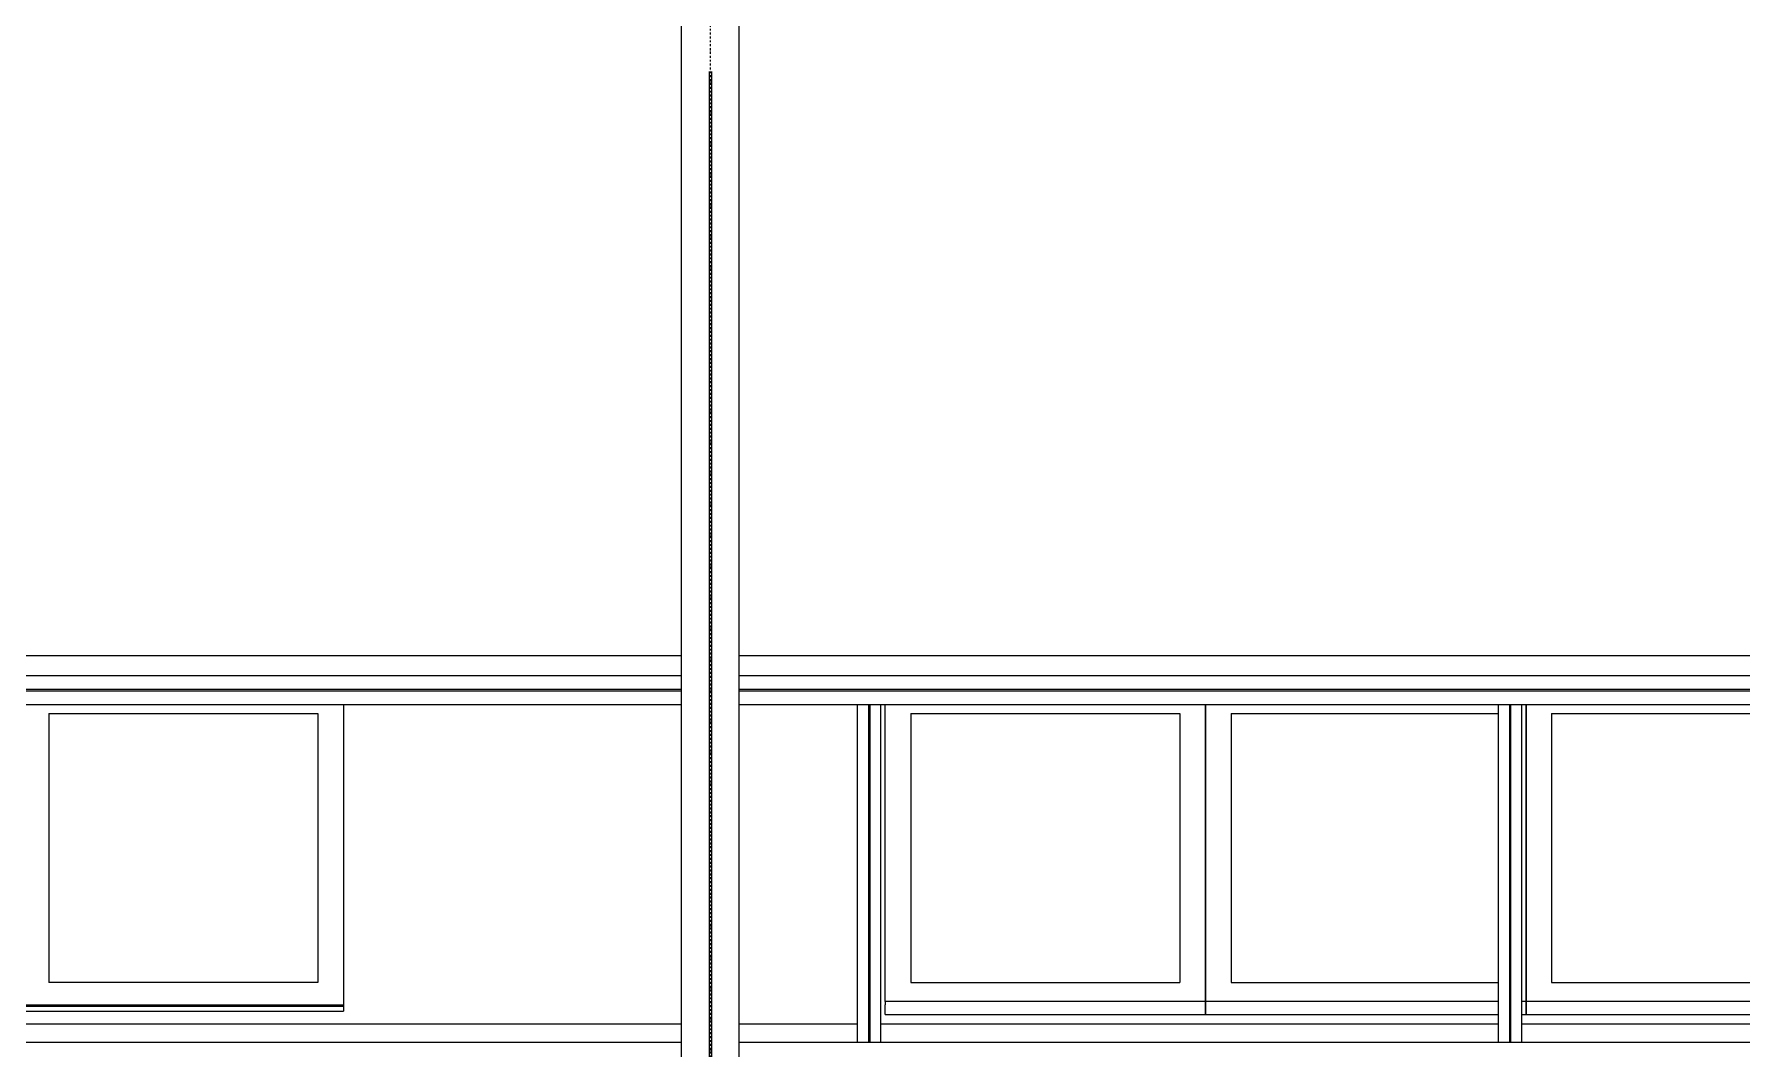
# Model space of a CAD drawing. Header units: millimetres. Extents: x 180139 to 245212, y -4005 to 9345.
# Drawn here: x 216040 to 221369, y 473 to 3641 of the extents above; entities that cross this region are included whole.
import ezdxf

# ---------------------------------------------------------------- set-up
doc = ezdxf.new("R2010")
doc.units = ezdxf.units.MM
doc.linetypes.add('1_Čerchovaná 6_0mm', pattern=[12, 6, -3, 0, -3])
for name, color, linetype, lineweight in [('A-GENM', 7, 'Continuous', 9), ('A-GLAZ', 7, 'Continuous', 9), ('A-WALL', 7, 'Continuous', 9), ('S-BEAM', 7, 'Continuous', 9), ('S-COLS', 7, 'Continuous', 9)]:
    doc.layers.add(name, color=color, linetype=linetype, lineweight=lineweight)
doc.layers.add('S-GRID-1', color=9, linetype='1_Čerchovaná 6_0mm', lineweight=25, true_color=0x808080)

# ---------------------------------------------------------------- blocks, each defined once
blk = doc.blocks.new('Sloup IPE - IPE400-805084-B')
at = {"layer": 'S-COLS'}
for p, q in [((-146994.7, 3525), (-146994.7, -738)), ((-146986.1, -738), (-146986.1, 3525))]:
    blk.add_line(p, q, dxfattribs=at)
blk = doc.blocks.new('Sloup IPE - 387893-B')
at = {"layer": 'S-COLS'}
for p, q in [((-147080.4, -738), (-147080.4, 4185.3)), ((-146900.4, -738), (-146900.4, 4185.3)), ((-146900.4, -738), (-147080.4, -738))]:
    blk.add_line(p, q, dxfattribs=at)
blk = doc.blocks.new('OKNO_1k - Okno Hala 1000x1000-586513-B')
at = {"layer": 'A-GENM'}
for p, q in [((-143445.4, 620), (-144445.4, 620)), ((-144445.4, 620), (-144445.4, 610)), ((-144445.4, 580), (-144445.4, 610)), ((-143445.4, 610), (-143445.4, 620)), ((-143445.4, 610), (-143445.4, 580)), ((-144445.4, 580), (-143445.4, 580))]:
    blk.add_line(p, q, dxfattribs=at)
at = {"layer": 'A-GLAZ'}
for p, q in [((-144445.4, 1548), (-144445.4, 620)), ((-143445.4, 620), (-143445.4, 1548)), ((-144365.4, 1520), (-144365.4, 680)), ((-144365.4, 1520), (-143525.4, 1520)), ((-143525.4, 1520), (-143525.4, 680)), ((-144365.4, 680), (-143525.4, 680))]:
    blk.add_line(p, q, dxfattribs=at)
blk = doc.blocks.new('IPE - IPE180-485027-B')
at = {"layer": 'S-BEAM'}
for p, q in [((-151467.1, 1596.1), (-147080.4, 1596.1)), ((-151467.1, 1590.8), (-147080.4, 1590.8)), ((-146900.4, 1596.1), (-142525.1, 1596.1)), ((-146900.4, 1590.8), (-142525.1, 1590.8))]:
    blk.add_line(p, q, dxfattribs=at)
blk = doc.blocks.new('IPE - 486716-B')
at = {"layer": 'S-BEAM'}
for p, q in [((-152999.2, 1639), (-147080.4, 1639)), ((-146900.4, 1639), (-140982.9, 1639)), ((-152999.2, 1548), (-147080.4, 1548)), ((-146900.4, 1548), (-140982.9, 1548))]:
    blk.add_line(p, q, dxfattribs=at)
blk = doc.blocks.new('IPE - 489591-B')
at = {"layer": 'S-BEAM'}
for p, q in [((-150054.2, 494), (-147080.4, 494)), ((-146900.4, 494), (-140982.9, 494))]:
    blk.add_line(p, q, dxfattribs=at)
blk = doc.blocks.new('OKNO_1k - Okno Hala 1000x1000-V29-B')
at = {"layer": 'A-GENM'}
for p, q in [((-144531.3, 620), (-145445.4, 620)), ((-145445.4, 620), (-145445.4, 610)), ((-145445.4, 580), (-145445.4, 610)), ((-144445.4, 620), (-144458.3, 620)), ((-144445.4, 610), (-144445.4, 620)), ((-144445.4, 610), (-144445.4, 580)), ((-145445.4, 580), (-144531.3, 580)), ((-144458.3, 580), (-144445.4, 580))]:
    blk.add_line(p, q, dxfattribs=at)
at = {"layer": 'A-GLAZ'}
for p, q in [((-145445.4, 1548), (-145445.4, 620)), ((-144445.4, 620), (-144445.4, 1548)), ((-145365.4, 1520), (-145365.4, 680)), ((-145365.4, 1520), (-144531.3, 1520)), ((-145365.4, 680), (-144531.3, 680))]:
    blk.add_line(p, q, dxfattribs=at)
blk = doc.blocks.new('Sloup IPE - IPE140-V30-B')
at = {"layer": 'S-COLS'}
for p, q in [((-144497.2, 1548), (-144497.2, 494)), ((-144492.5, 494), (-144492.5, 1548))]:
    blk.add_line(p, q, dxfattribs=at)
blk = doc.blocks.new('Sloup IPE - 508019-B')
at = {"layer": 'S-COLS'}
for p, q in [((-144531.3, 494), (-144531.3, 1548)), ((-144458.3, 494), (-144458.3, 1548))]:
    blk.add_line(p, q, dxfattribs=at)
blk = doc.blocks.new('Sloup IPE - 508146-B')
at = {"layer": 'S-COLS'}
for p, q in [((-146531.3, 494), (-146531.3, 1548)), ((-146458.3, 494), (-146458.3, 1548))]:
    blk.add_line(p, q, dxfattribs=at)
blk = doc.blocks.new('OKNO_1k - Okno Hala 1000x1000-V36-B')
at = {"layer": 'A-GENM'}
for p, q in [((-145445.4, 620), (-146445.4, 620)), ((-146445.4, 620), (-146445.4, 610)), ((-146445.4, 580), (-146445.4, 610)), ((-145445.4, 610), (-145445.4, 620)), ((-145445.4, 610), (-145445.4, 580)), ((-146445.4, 580), (-145445.4, 580))]:
    blk.add_line(p, q, dxfattribs=at)
at = {"layer": 'A-GLAZ'}
for p, q in [((-145445.4, 620), (-145445.4, 1548)), ((-146365.4, 1520), (-146365.4, 680)), ((-146365.4, 1520), (-145525.4, 1520)), ((-145525.4, 1520), (-145525.4, 680)), ((-146365.4, 680), (-145525.4, 680))]:
    blk.add_line(p, q, dxfattribs=at)
blk = doc.blocks.new('OKNO_1k - Okno Hala 1000x1000-796436-B')
at = {"layer": 'A-GLAZ'}
for p, q in [((-149135.4, 1548), (-149135.4, 609.6)), ((-149055.4, 1520), (-149055.4, 680)), ((-149055.4, 1520), (-148215.4, 1520)), ((-148215.4, 1520), (-148215.4, 680)), ((-148215.4, 680), (-149055.4, 680)), ((-149135.4, 605.2), (-149135.4, 610)), ((-149135.4, 610), (-148135.4, 610)), ((-149135.4, 589.8), (-149135.4, 605.2)), ((-148135.4, 605.2), (-149135.4, 605.2)), ((-149135.4, 589.8), (-148135.4, 589.8)), ((-148135.4, 606.8), (-148135.4, 605.2)), ((-148135.4, 605.2), (-148135.4, 589.8))]:
    blk.add_line(p, q, dxfattribs=at)

msp = doc.modelspace()

# ---------------------------------------------------------------- linework, layer by layer
at = {"layer": 'A-WALL'}
for p, q in [((218060.9, 1700), (212142.1, 1700)), ((224158.4, 1700), (218240.9, 1700)), ((217005.9, 1548), (217005.9, 606.8)), ((218695.9, 620), (218695.9, 1548)), ((218060.9, 550), (215082.2, 550)), ((218610, 550), (218240.9, 550)), ((220610, 550), (218683, 550)), ((221718.9, 550), (220683, 550))]:
    msp.add_line(p, q, dxfattribs=at)
at = {"layer": 'S-GRID-1'}
msp.add_line((218150.9, -2385.6), (218150.9, 7794.4), dxfattribs=at)

# ---------------------------------------------------------------- block references
at = {"layer": 'A-GLAZ'}
for name in ['OKNO_1k - Okno Hala 1000x1000-796436-B', 'OKNO_1k - Okno Hala 1000x1000-V36-B', 'OKNO_1k - Okno Hala 1000x1000-V29-B', 'OKNO_1k - Okno Hala 1000x1000-586513-B']:
    msp.add_blockref(name, (365141.3, 0), dxfattribs=at)
at = {"layer": 'S-BEAM'}
for name in ['IPE - 486716-B', 'IPE - IPE180-485027-B', 'IPE - 489591-B']:
    msp.add_blockref(name, (365141.3, 0), dxfattribs=at)
at = {"layer": 'S-COLS'}
for name, p in [('Sloup IPE - 387893-B', (365141.3, 0)), ('Sloup IPE - IPE400-805084-B', (365141.3, 0)), ('Sloup IPE - 508146-B', (365141.3, 0)), ('Sloup IPE - IPE140-V30-B', (363141.3, 0)), ('Sloup IPE - 508019-B', (365141.3, 0)), ('Sloup IPE - IPE140-V30-B', (365141.3, 0))]:
    msp.add_blockref(name, p, dxfattribs=at)

doc.saveas('drawing.dxf')
